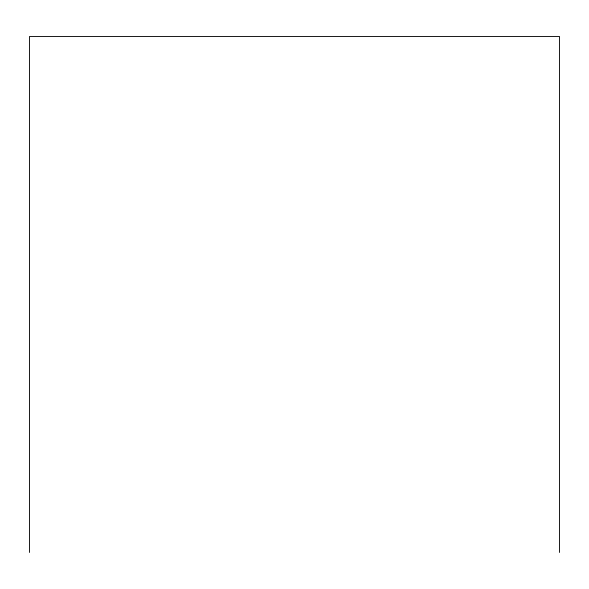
<?xml version="1.0" encoding="UTF-8"?>
<svg xmlns="http://www.w3.org/2000/svg" width="589" height="589" viewBox="0 0 589 589"><rect width="100%" height="100%" fill="white"/><g stroke="black" fill="none" stroke-linecap="round" stroke-linejoin="round"><path stroke-width="0.88" d="M559.55 552.46L559.55 36.54L29.45 36.54L29.45 552.46"/></g></svg>
